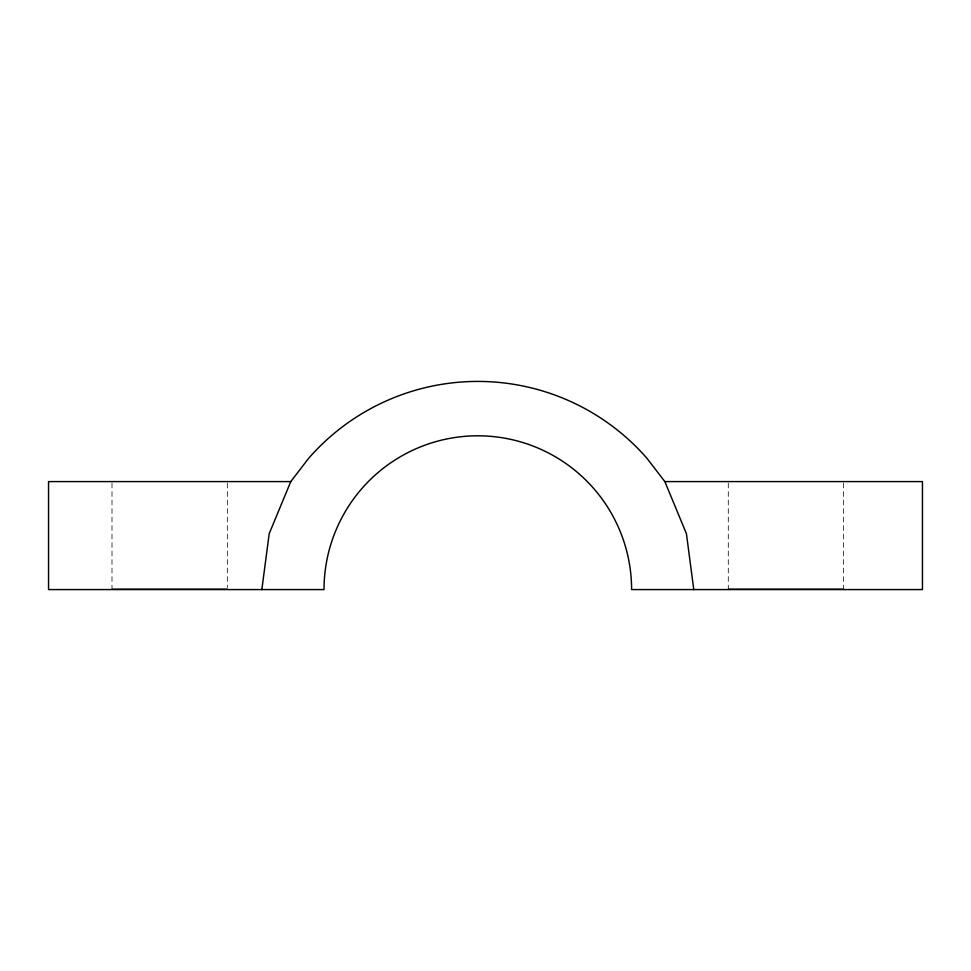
<?xml version="1.0" encoding="UTF-8"?>
<svg xmlns="http://www.w3.org/2000/svg" width="971" height="971" viewBox="0 0 971 971"><rect width="100%" height="100%" fill="white"/><g stroke="black" fill="none" stroke-linecap="round" stroke-linejoin="round"><path stroke-width="0.73" stroke-dasharray="4.86 3.64" d="M843.629 483.109L843.629 589.251M728.286 483.109L728.286 589.251M227.335 483.109L227.335 587.734M111.993 483.109L111.993 589.251"/><path stroke-width="1.46" d="M261.842 589.579L269.198 533.686L290.778 481.592L308.644 458.312A224.532 224.532 0 0 1 646.977 458.312L664.844 481.592L686.424 533.686L693.78 589.579M290.778 481.592L48.55 481.592L48.55 589.579L324.023 589.579A153.794 153.794 0 0 1 477.805 435.797A153.794 153.794 0 0 1 631.599 589.579L922.45 589.579L922.45 481.592L664.844 481.592M111.993 589.251L227.335 589.251M728.286 589.251L843.629 589.251"/></g></svg>
